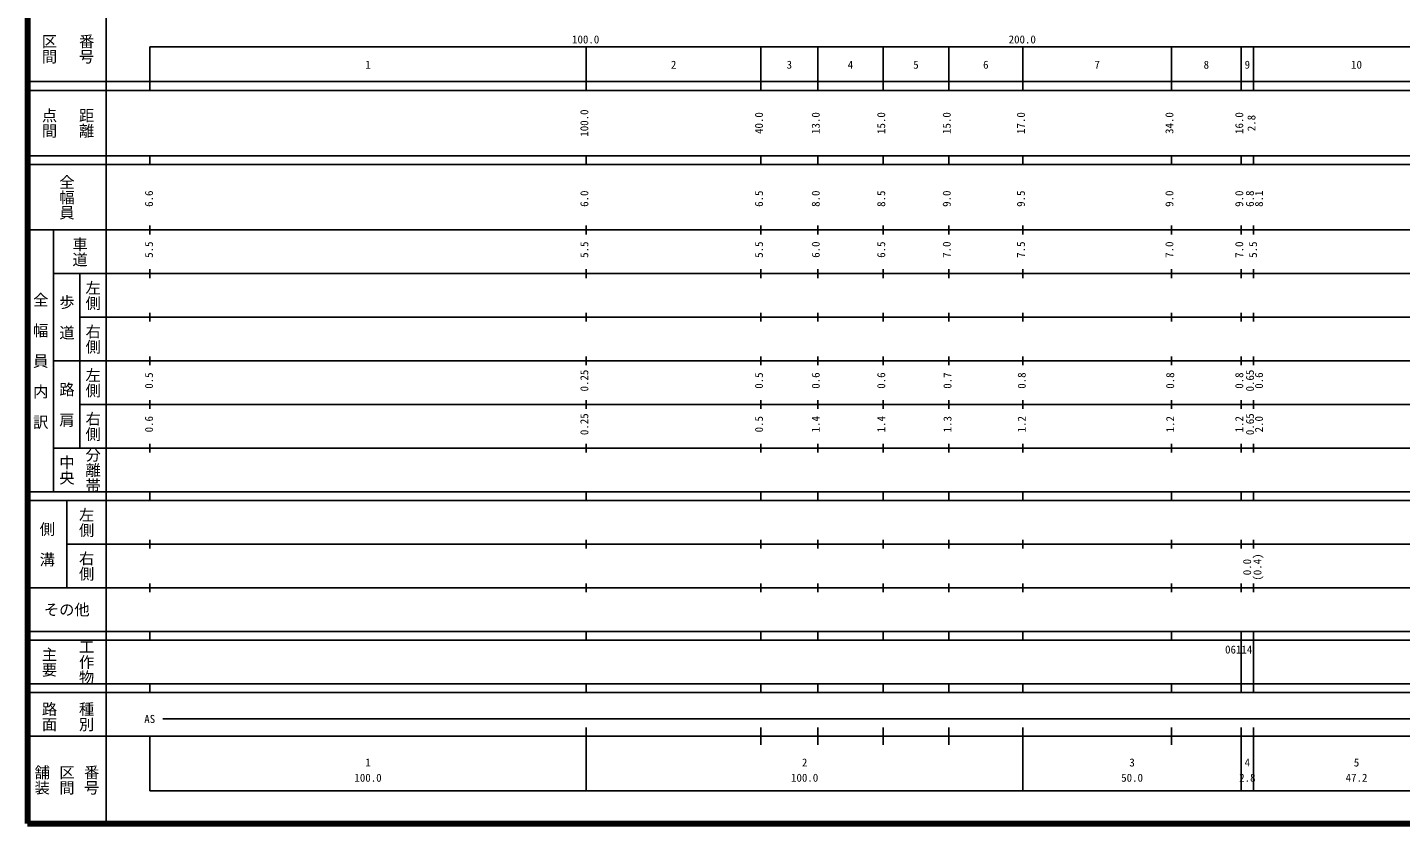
# Model space of a CAD drawing. Units: millimetres on the paper, enlarged 1000 times. Extents: x 40000 to 680000, y 20000 to 380000.
# Drawn here: x 40000 to 354481, y 20000 to 202409 of the extents above; entities that cross this region are included whole.
import ezdxf
from ezdxf.enums import TextEntityAlignment as Align

# ---------------------------------------------------------------- set-up
doc = ezdxf.new("R2010")
doc.units = ezdxf.units.MM
doc.header["$LTSCALE"] = 1000
doc.layers.add('M-TTL', color=2, linetype='Continuous', lineweight=140)
doc.layers.add('M-TTL-BAND', color=7, linetype='Continuous', lineweight=25)
doc.styles.add('@ＭＳ ゴシック', font='')
doc.styles.add('ＭＳ ゴシック', font='')
doc.styles.get('@ＭＳ ゴシック').set_extended_font_data('@MS Gothic')
doc.styles.get('ＭＳ ゴシック').set_extended_font_data('MS Gothic')

msp = doc.modelspace()

# ---------------------------------------------------------------- linework, layer by layer
at = {"layer": 'M-TTL'}
for p, q in [((40000, 380000), (40000, 20000)), ((40000, 20000), (680000, 20000))]:
    msp.add_line(p, q, dxfattribs=at)
at = {"layer": 'M-TTL-BAND'}
for p, q in [((58000, 370000), (58000, 20000)), ((68000, 198000), (579000, 198000)), ((68000, 198000), (68000, 188000)), ((168000, 188000), (168000, 198000)), ((208000, 188000), (208000, 198000)), ((221000, 188000), (221000, 198000)), ((236000, 188000), (236000, 198000)), ((251000, 188000), (251000, 198000)), ((268000, 188000), (268000, 198000)), ((302000, 188000), (302000, 198000)), ((318000, 188000), (318000, 198000)), ((320800, 188000), (320800, 198000)), ((40000, 190000), (579000, 190000)), ((40000, 188000), (579000, 188000)), ((40000, 173000), (579000, 173000)), ((68000, 171000), (68000, 173000)), ((168000, 171000), (168000, 173000)), ((208000, 171000), (208000, 173000)), ((221000, 171000), (221000, 173000)), ((236000, 171000), (236000, 173000)), ((251000, 171000), (251000, 173000)), ((268000, 171000), (268000, 173000)), ((302000, 171000), (302000, 173000)), ((318000, 171000), (318000, 173000)), ((320800, 171000), (320800, 173000)), ((40000, 171000), (579000, 171000)), ((40000, 156000), (579000, 156000)), ((46000, 96000), (46000, 156000)), ((68000, 155000), (68000, 157000)), ((168000, 155000), (168000, 157000)), ((208000, 155000), (208000, 157000)), ((221000, 155000), (221000, 157000)), ((236000, 155000), (236000, 157000)), ((251000, 155000), (251000, 157000)), ((268000, 155000), (268000, 157000)), ((302000, 155000), (302000, 157000)), ((318000, 155000), (318000, 157000)), ((320800, 155000), (320800, 157000)), ((46000, 146000), (579000, 146000)), ((52000, 146000), (52000, 106000)), ((68000, 145000), (68000, 147000)), ((168000, 145000), (168000, 147000)), ((208000, 145000), (208000, 147000)), ((221000, 145000), (221000, 147000)), ((236000, 145000), (236000, 147000)), ((251000, 145000), (251000, 147000)), ((268000, 145000), (268000, 147000)), ((302000, 145000), (302000, 147000)), ((318000, 145000), (318000, 147000)), ((320800, 145000), (320800, 147000)), ((52000, 136000), (579000, 136000)), ((68000, 135000), (68000, 137000)), ((168000, 135000), (168000, 137000)), ((208000, 135000), (208000, 137000)), ((221000, 135000), (221000, 137000)), ((236000, 135000), (236000, 137000)), ((251000, 135000), (251000, 137000)), ((268000, 135000), (268000, 137000)), ((302000, 135000), (302000, 137000)), ((318000, 135000), (318000, 137000)), ((320800, 135000), (320800, 137000)), ((46000, 126000), (579000, 126000)), ((68000, 125000), (68000, 127000)), ((168000, 125000), (168000, 127000)), ((208000, 125000), (208000, 127000)), ((221000, 125000), (221000, 127000)), ((236000, 125000), (236000, 127000)), ((251000, 125000), (251000, 127000)), ((268000, 125000), (268000, 127000)), ((302000, 125000), (302000, 127000)), ((318000, 125000), (318000, 127000)), ((320800, 125000), (320800, 127000)), ((68000, 115000), (68000, 117000)), ((168000, 115000), (168000, 117000)), ((208000, 115000), (208000, 117000)), ((221000, 115000), (221000, 117000)), ((236000, 115000), (236000, 117000)), ((251000, 115000), (251000, 117000)), ((268000, 115000), (268000, 117000)), ((302000, 115000), (302000, 117000)), ((318000, 115000), (318000, 117000)), ((320800, 115000), (320800, 117000)), ((52000, 116000), (579000, 116000)), ((68000, 105000), (68000, 107000)), ((168000, 105000), (168000, 107000)), ((208000, 105000), (208000, 107000)), ((221000, 105000), (221000, 107000)), ((236000, 105000), (236000, 107000)), ((251000, 105000), (251000, 107000)), ((268000, 105000), (268000, 107000)), ((302000, 105000), (302000, 107000)), ((318000, 105000), (318000, 107000)), ((320800, 105000), (320800, 107000)), ((46000, 106000), (579000, 106000)), ((40000, 96000), (579000, 96000)), ((68000, 94000), (68000, 96000)), ((168000, 94000), (168000, 96000)), ((208000, 94000), (208000, 96000)), ((221000, 94000), (221000, 96000)), ((236000, 94000), (236000, 96000)), ((251000, 94000), (251000, 96000)), ((268000, 94000), (268000, 96000)), ((302000, 94000), (302000, 96000)), ((318000, 94000), (318000, 96000)), ((320800, 94000), (320800, 96000)), ((40000, 94000), (579000, 94000)), ((49000, 94000), (49000, 74000)), ((68000, 83000), (68000, 85000)), ((168000, 83000), (168000, 85000)), ((208000, 83000), (208000, 85000)), ((221000, 83000), (221000, 85000)), ((236000, 83000), (236000, 85000)), ((251000, 83000), (251000, 85000)), ((268000, 83000), (268000, 85000)), ((302000, 83000), (302000, 85000)), ((318000, 83000), (318000, 85000)), ((320800, 83000), (320800, 85000)), ((49000, 84000), (579000, 84000)), ((40000, 74000), (579000, 74000)), ((68000, 73000), (68000, 75000)), ((168000, 73000), (168000, 75000)), ((208000, 73000), (208000, 75000)), ((221000, 73000), (221000, 75000)), ((236000, 73000), (236000, 75000)), ((251000, 73000), (251000, 75000)), ((268000, 73000), (268000, 75000)), ((302000, 73000), (302000, 75000)), ((318000, 73000), (318000, 75000)), ((320800, 73000), (320800, 75000)), ((40000, 64000), (579000, 64000)), ((68000, 62000), (68000, 64000)), ((168000, 62000), (168000, 64000)), ((208000, 62000), (208000, 64000)), ((221000, 62000), (221000, 64000)), ((236000, 62000), (236000, 64000)), ((251000, 62000), (251000, 64000)), ((268000, 62000), (268000, 64000)), ((302000, 62000), (302000, 64000)), ((318000, 62000), (318000, 64000)), ((320800, 62000), (320800, 64000)), ((40000, 62000), (579000, 62000)), ((318000, 52000), (318000, 62000)), ((320800, 52000), (320800, 62000)), ((40000, 52000), (579000, 52000)), ((68000, 50000), (68000, 52000)), ((168000, 50000), (168000, 52000)), ((208000, 50000), (208000, 52000)), ((221000, 50000), (221000, 52000)), ((236000, 50000), (236000, 52000)), ((251000, 50000), (251000, 52000)), ((268000, 50000), (268000, 52000)), ((302000, 50000), (302000, 52000)), ((318000, 50000), (318000, 52000)), ((320800, 50000), (320800, 52000)), ((40000, 50000), (579000, 50000)), ((71000, 44000), (565000, 44000)), ((168000, 27500), (168000, 42000)), ((208000, 38000), (208000, 42000)), ((221000, 38000), (221000, 42000)), ((236000, 38000), (236000, 42000)), ((251000, 38000), (251000, 42000)), ((268000, 27500), (268000, 42000)), ((302000, 38000), (302000, 42000)), ((318000, 27500), (318000, 42000)), ((320800, 27500), (320800, 42000)), ((40000, 40000), (579000, 40000)), ((68000, 40000), (68000, 27500)), ((68000, 27500), (579000, 27500))]:
    msp.add_line(p, q, dxfattribs=at)

# ---------------------------------------------------------------- texts
at = {"layer": 'M-TTL-BAND', "style": '@ＭＳ ゴシック'}
for s, p in [('区間', (45000, 197500)), ('番号', (53500, 197500)), ('点間', (45000, 180500)), ('距離', (53500, 180500)), ('全幅員', (49000, 163500)), ('車道', (52000, 151000)), ('全\u3000幅\u3000員\u3000内\u3000訳', (43000, 126000)), ('左側', (55000, 141000)), ('歩\u3000道', (49000, 136000)), ('右側', (55000, 131000)), ('左側', (55000, 121000)), ('路\u3000肩', (49000, 116000)), ('右側', (55000, 111000)), ('中央', (49000, 101000)), ('分離帯', (55000, 101000)), ('左側', (53500, 89000)), ('側\u3000溝', (44500, 84000)), ('右側', (53500, 79000)), ('主要', (45000, 57000)), ('工作物', (53500, 57000)), ('路面', (45000, 44500)), ('種別', (53500, 44500)), ('舗装', (43333, 30000)), ('区間', (49000, 30000)), ('番号', (54667, 30000))]:
    msp.add_text(s, height=2566, rotation=270, dxfattribs=at).set_placement(p, align=Align.MIDDLE_CENTER)
at = {"layer": 'M-TTL-BAND', "style": 'ＭＳ ゴシック'}
for s, p in [('100.0', (167844, 198195)), ('200.0', (267844, 198195)), ('1', (118000, 192405)), ('2', (188000, 192405)), ('3', (214500, 192405)), ('4', (228500, 192405)), ('5', (243500, 192405)), ('6', (259500, 192405)), ('7', (285000, 192405)), ('8', (310000, 192405)), ('9', (319400, 192405)), ('10', (344400, 192405)), ('AS', (68000, 42500)), ('1', (118000, 32523)), ('2', (218000, 32523)), ('3', (293000, 32523)), ('4', (319400, 32523)), ('5', (344400, 32523)), ('100.0', (118000, 29033)), ('100.0', (218000, 29033)), ('50.0', (293000, 29033)), ('2.8', (319400, 29033)), ('47.2', (344400, 29033))]:
    msp.add_text(s, height=1833, dxfattribs=at).set_placement(p, align=Align.BOTTOM_CENTER)
for s, p in [('100.0', (169000, 180500)), ('40.0', (209000, 180500)), ('13.0', (222000, 180500)), ('15.0', (237000, 180500)), ('15.0', (252000, 180500)), ('17.0', (269000, 180500)), ('34.0', (303000, 180500)), ('16.0', (319000, 180500)), ('2.8', (321800, 180500)), ('6.6', (69290, 163174)), ('6.0', (169000, 163174)), ('6.5', (209000, 163174)), ('8.0', (222000, 163174)), ('8.5', (237000, 163174)), ('9.0', (252000, 163174)), ('9.5', (269000, 163174)), ('9.0', (303000, 163174)), ('9.0', (319000, 163174)), ('6.8', (321435, 163174)), ('8.1', (323518, 163174)), ('5.5', (69290, 151500)), ('5.5', (169000, 151500)), ('5.5', (209000, 151500)), ('6.0', (222000, 151500)), ('6.5', (237000, 151500)), ('7.0', (252000, 151500)), ('7.5', (269000, 151500)), ('7.0', (303000, 151500)), ('7.0', (319000, 151500)), ('5.5', (322148, 151500)), ('0.5', (69290, 121500)), ('0.25', (169000, 121500)), ('0.5', (209000, 121500)), ('0.6', (222000, 121500)), ('0.6', (237000, 121500)), ('0.7', (252181, 121500)), ('0.8', (269181, 121500)), ('0.8', (303181, 121500)), ('0.8', (319000, 121500)), ('0.65', (321457, 121500)), ('0.6', (323518, 121500)), ('0.6', (69290, 111500)), ('0.25', (169000, 111500)), ('0.5', (209000, 111500)), ('1.4', (222000, 111500)), ('1.4', (237000, 111500)), ('1.3', (252181, 111500)), ('1.2', (269181, 111500)), ('1.2', (303181, 111500)), ('1.2', (319000, 111500)), ('0.65', (321457, 111500)), ('2.0', (323518, 111500)), ('0.0', (320800, 78764)), ('(0.4)', (323170, 78764))]:
    msp.add_text(s, height=1833, rotation=90, dxfattribs=at).set_placement(p, align=Align.BOTTOM_CENTER)
msp.add_text('その他', height=2566, dxfattribs=at).set_placement((49000, 69000), align=Align.MIDDLE_CENTER)
msp.add_text('06114', height=1833, dxfattribs=at).set_placement((314295, 58405), align=Align.BOTTOM_LEFT)

doc.saveas('drawing.dxf')
